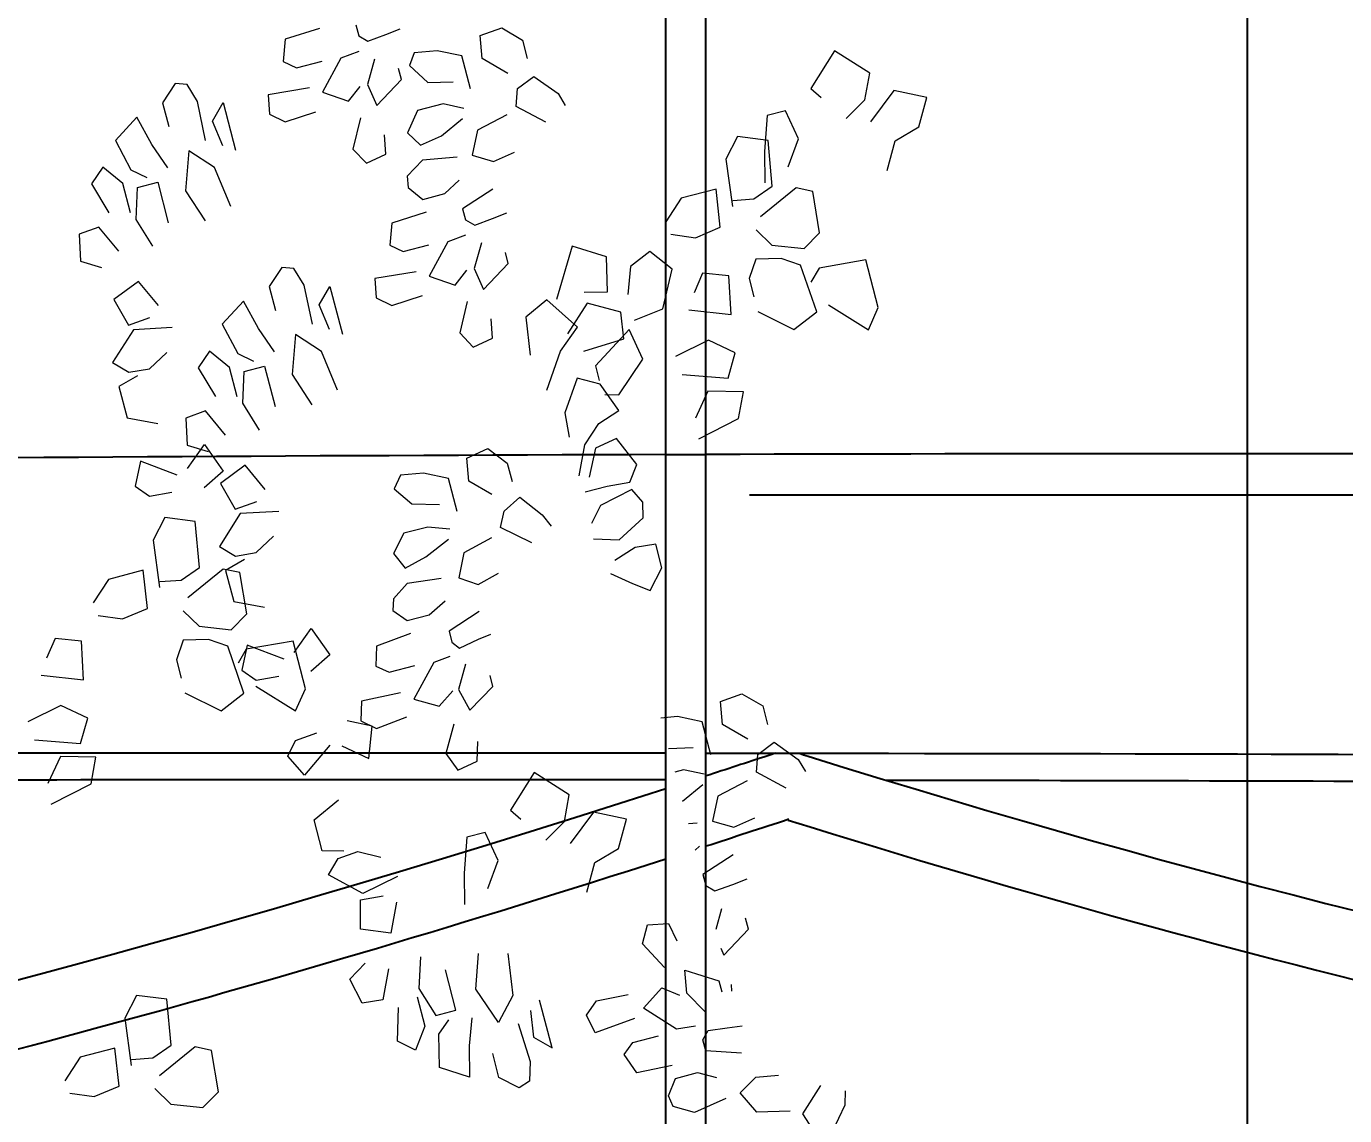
# Model space of a CAD drawing. Header units: metres. Extents: x 10 to 239, y 2 to 253.
# Drawn here: x 58.606 to 59.59, y 175.607 to 176.42 of the extents above; entities that cross this region are included whole.
import ezdxf

# ---------------------------------------------------------------- set-up
doc = ezdxf.new("R2010")
doc.units = ezdxf.units.M
doc.header["$MEASUREMENT"] = 0
doc.linetypes.add('CENTER', pattern=[50.8, 31.75, -6.35, 6.35, -6.35])
doc.layers.get('Defpoints').update_dxf_attribs({"color": 9})
for name, color, linetype in [('-cotas', 252, 'Continuous'), ('1', 7, 'Continuous'), ('1EJES', 252, 'CENTER'), ('1estruct arco', 7, 'Continuous'), ('1gris oscuro', 253, 'Continuous'), ('1lianas', 9, 'Continuous')]:
    doc.layers.add(name, color=color, linetype=linetype)
doc.layers.add('bloques veg', color=7, linetype='Continuous', lineweight=0, true_color=0xbbd5a5)
doc.styles.get("Standard").update_dxf_attribs({"font": 'arial.ttf'})
doc.dimstyles.get("Standard").update_dxf_attribs({"dimtxt": 0.18, "dimasz": 0.18, "dimexe": 0.18, "dimexo": 0.0625, "dimgap": 0.09, "dimtad": 0, "dimtih": 1, "dimtoh": 1, "dimdec": 4, "dimzin": 0, "dimdsep": 46, "dimtxsty": 'Standard', "dimcen": 0.09, "dimadec": 0, "dimazin": 0, "dimtfac": 1, "dimtdec": 4, "dimtofl": 0, "dimtmove": 0, "dimatfit": 3, "dimfxl": 1, "dimtolj": 1, "dimtzin": 0, "dimarcsym": 0})

# ---------------------------------------------------------------- blocks, each defined once
blk = doc.blocks.new('A$C0C3707A3')
at = {"layer": 'bloques veg'}
for p, q in [((2.03409, 0.52612), (2.0321, 0.49883)), ((2.05452, 0.51066), (2.04465, 0.53012)), ((1.9961, 0.51595), (2.00822, 0.49243)), ((2.02426, 0.51069), (2.00833, 0.51806)), ((2.07231, 0.52241), (2.06974, 0.49729)), ((2.09426, 0.51433), (2.08245, 0.51931)), ((2.02407, 0.4897), (2.02426, 0.51069)), ((2.04716, 0.49472), (2.05452, 0.51066)), ((2.09261, 0.49876), (2.09426, 0.51433)), ((1.82485, 0.5038), (1.82291, 0.48932)), ((1.84621, 0.49789), (1.83216, 0.50692)), ((2.31773, 0.50091), (2.31413, 0.48831)), ((2.3338, 0.50173), (2.31773, 0.50091)), ((2.33808, 0.49008), (2.3338, 0.50173)), ((1.85174, 0.47726), (1.84621, 0.49789)), ((2.00822, 0.49243), (2.02407, 0.4897)), ((2.0321, 0.49883), (2.04716, 0.49472)), ((2.06974, 0.49729), (2.09261, 0.49876)), ((2.1294, 0.48302), (2.11535, 0.49206)), ((2.36363, 0.4946), (2.34663, 0.48423)), ((2.37355, 0.48795), (2.36363, 0.4946)), ((1.82291, 0.48932), (1.82915, 0.4747)), ((2.10804, 0.48893), (2.1061, 0.47445)), ((2.32384, 0.47812), (2.33808, 0.49008)), ((2.36394, 0.47607), (2.37355, 0.48795)), ((1.82915, 0.4747), (1.85174, 0.47726)), ((2.13493, 0.4624), (2.1294, 0.48302)), ((2.24371, 0.47759), (2.22525, 0.47264)), ((2.25016, 0.46652), (2.24371, 0.47759)), ((2.25782, 0.48137), (2.25225, 0.47173)), ((2.27738, 0.46916), (2.25782, 0.48137)), ((2.29517, 0.48091), (2.28005, 0.4722)), ((2.30604, 0.46637), (2.29517, 0.48091)), ((2.38949, 0.48058), (2.3722, 0.4713)), ((2.40333, 0.46801), (2.38949, 0.48058)), ((1.86955, 0.47157), (1.84154, 0.46755)), ((1.88302, 0.46471), (1.86955, 0.47157)), ((2.1061, 0.47445), (2.11235, 0.45984)), ((2.22525, 0.47264), (2.22202, 0.45433)), ((2.25225, 0.47173), (2.25437, 0.4595)), ((2.27885, 0.44629), (2.27738, 0.46916)), ((2.28005, 0.4722), (2.28463, 0.45947)), ((2.34657, 0.47141), (2.36394, 0.47607)), ((2.3722, 0.4713), (2.36772, 0.46196)), ((1.84509, 0.46734), (1.84612, 0.45482)), ((1.88087, 0.44668), (1.88302, 0.46471)), ((2.11235, 0.45984), (2.13493, 0.4624)), ((2.18472, 0.4676), (2.17887, 0.45905)), ((2.19949, 0.46458), (2.18472, 0.4676)), ((2.19141, 0.44263), (2.19949, 0.46458)), ((2.2918, 0.45441), (2.30604, 0.46637)), ((2.3269, 0.458), (2.34281, 0.46808)), ((2.34281, 0.46808), (2.36164, 0.4673)), ((2.36164, 0.4673), (2.36484, 0.45537)), ((2.38713, 0.45901), (2.40333, 0.46801)), ((1.82788, 0.45342), (1.81877, 0.444)), ((1.84612, 0.45482), (1.85366, 0.44404)), ((2.15274, 0.4567), (2.12473, 0.45269)), ((2.16621, 0.44984), (2.15274, 0.4567)), ((2.17887, 0.45905), (2.18128, 0.44574)), ((2.25437, 0.4595), (2.26408, 0.44931)), ((2.36484, 0.45537), (2.34096, 0.44897)), ((2.37338, 0.44951), (2.38713, 0.45901)), ((1.85281, 0.42985), (1.83555, 0.45082)), ((1.85366, 0.44404), (1.88087, 0.44668)), ((2.12828, 0.45248), (2.12931, 0.43995)), ((2.16406, 0.43182), (2.16621, 0.44984)), ((2.41203, 0.45289), (2.39792, 0.44911)), ((2.42334, 0.44545), (2.41203, 0.45289)), ((2.42291, 0.43835), (2.42334, 0.44545)), ((1.81877, 0.444), (1.81691, 0.42489)), ((2.08211, 0.44243), (2.07126, 0.43952)), ((2.09362, 0.43854), (2.08211, 0.44243)), ((2.09415, 0.42355), (2.09362, 0.43854)), ((2.11107, 0.43856), (2.10196, 0.42914)), ((2.12931, 0.43995), (2.13685, 0.42918)), ((2.2253, 0.43775), (2.20923, 0.43694)), ((2.22958, 0.4261), (2.2253, 0.43775)), ((2.35993, 0.43893), (2.34214, 0.42718)), ((2.38368, 0.43715), (2.35993, 0.43893)), ((2.41293, 0.43219), (2.42291, 0.43835)), ((1.85079, 0.42), (1.85281, 0.42985)), ((2.06257, 0.4372), (2.05203, 0.41576)), ((2.136, 0.41499), (2.11875, 0.43596)), ((2.13685, 0.42918), (2.16406, 0.43182)), ((2.19533, 0.4367), (2.20967, 0.42659)), ((2.20923, 0.43694), (2.20562, 0.42434)), ((2.25513, 0.43062), (2.23813, 0.42025)), ((2.26505, 0.42397), (2.25513, 0.43062)), ((2.37385, 0.42172), (2.38368, 0.43715)), ((2.38984, 0.42716), (2.41293, 0.43219)), ((1.81691, 0.42489), (1.82633, 0.41578)), ((2.09025, 0.41204), (2.09415, 0.42355)), ((2.10196, 0.42914), (2.1001, 0.41002)), ((2.19405, 0.41542), (2.18405, 0.4267)), ((2.20967, 0.42659), (2.19405, 0.41542)), ((2.21533, 0.41414), (2.22958, 0.4261)), ((2.25544, 0.41209), (2.26505, 0.42397)), ((2.38674, 0.41703), (2.40136, 0.42327)), ((2.40136, 0.42327), (2.41237, 0.41691)), ((1.82633, 0.41578), (1.85079, 0.42)), ((2.05203, 0.41576), (2.06261, 0.40231)), ((2.13398, 0.40514), (2.136, 0.41499)), ((2.14931, 0.41739), (2.14375, 0.40776)), ((2.16887, 0.40518), (2.14931, 0.41739)), ((2.18667, 0.41693), (2.17155, 0.40823)), ((2.19754, 0.4024), (2.18667, 0.41693)), ((2.28099, 0.41661), (2.2637, 0.40732)), ((2.29483, 0.40403), (2.28099, 0.41661)), ((2.35084, 0.41206), (2.37385, 0.42172)), ((2.41237, 0.41691), (2.38414, 0.40935)), ((2.06261, 0.40231), (2.09025, 0.41204)), ((2.1001, 0.41002), (2.10952, 0.40091)), ((2.11675, 0.40867), (2.11352, 0.39035)), ((2.1352, 0.41361), (2.11675, 0.40867)), ((2.14166, 0.40255), (2.1352, 0.41361)), ((2.14375, 0.40776), (2.14587, 0.39553)), ((2.17155, 0.40823), (2.17612, 0.39549)), ((2.23807, 0.40744), (2.25544, 0.41209)), ((2.2637, 0.40732), (2.25922, 0.39798)), ((2.07622, 0.40363), (2.07037, 0.39508)), ((2.09099, 0.4006), (2.07622, 0.40363)), ((2.08853, 0.40111), (2.08027, 0.40587)), ((2.08291, 0.37866), (2.09099, 0.4006)), ((2.09363, 0.37339), (2.08853, 0.40111)), ((2.10952, 0.40091), (2.13398, 0.40514)), ((2.17035, 0.38231), (2.16887, 0.40518)), ((2.1833, 0.39043), (2.19754, 0.4024)), ((2.2184, 0.39402), (2.23431, 0.4041)), ((2.23431, 0.4041), (2.25313, 0.40333)), ((2.25313, 0.40333), (2.25633, 0.39139)), ((2.27862, 0.39504), (2.29483, 0.40403)), ((2.06682, 0.39529), (2.05223, 0.3716)), ((2.07037, 0.39508), (2.07277, 0.38176)), ((2.14587, 0.39553), (2.15558, 0.38533)), ((2.25633, 0.39139), (2.23245, 0.38499)), ((2.26488, 0.38554), (2.27862, 0.39504)), ((2.30353, 0.38891), (2.28942, 0.38513)), ((2.31483, 0.38147), (2.30353, 0.38891)), ((2.40574, 0.38954), (2.40126, 0.3802)), ((2.41718, 0.39028), (2.40574, 0.38954)), ((2.4214, 0.36582), (2.41718, 0.39028)), ((2.01416, 0.36605), (2.02544, 0.37606)), ((2.02544, 0.37606), (2.03478, 0.37158)), ((2.25143, 0.37495), (2.23364, 0.36321)), ((2.27517, 0.37317), (2.25143, 0.37495)), ((2.31441, 0.37438), (2.31483, 0.38147)), ((2.40126, 0.3802), (2.40729, 0.36204)), ((2.43695, 0.38162), (2.43327, 0.37365)), ((2.45005, 0.38047), (2.43695, 0.38162)), ((2.45666, 0.36014), (2.45005, 0.38047)), ((2.03478, 0.37158), (2.03936, 0.35885)), ((2.05223, 0.3716), (2.06541, 0.36583)), ((2.06541, 0.36583), (2.09363, 0.37339)), ((2.08683, 0.37273), (2.10117, 0.36261)), ((2.26535, 0.35774), (2.27517, 0.37317)), ((2.28134, 0.36319), (2.30442, 0.36821)), ((2.30442, 0.36821), (2.31441, 0.37438)), ((2.43327, 0.37365), (2.43734, 0.35845)), ((1.96936, 0.35522), (1.98782, 0.36016)), ((1.98782, 0.36016), (1.99978, 0.34591)), ((2.03213, 0.35109), (2.01416, 0.36605)), ((2.08555, 0.35145), (2.07555, 0.36273)), ((2.10117, 0.36261), (2.08555, 0.35145)), ((2.27824, 0.35305), (2.29285, 0.35929)), ((2.29285, 0.35929), (2.30386, 0.35294)), ((1.96931, 0.3424), (1.96936, 0.35522)), ((2.24234, 0.34809), (2.26535, 0.35774)), ((2.30386, 0.35294), (2.27564, 0.34538)), ((2.41881, 0.35814), (2.41361, 0.34279)), ((2.43916, 0.34731), (2.41881, 0.35814)), ((1.94442, 0.33108), (1.95525, 0.35143)), ((1.95525, 0.35143), (1.96489, 0.34587)), ((1.96489, 0.34587), (1.96917, 0.33422)), ((2.0317, 0.344), (2.02434, 0.32806)), ((2.44315, 0.33675), (2.43916, 0.34731)), ((1.87927, 0.33108), (1.8936, 0.3384)), ((1.8936, 0.3384), (1.90302, 0.32929)), ((2.04345, 0.32621), (2.04647, 0.34098)), ((2.38531, 0.33986), (2.377, 0.33182)), ((2.40392, 0.33554), (2.38531, 0.33986)), ((2.41361, 0.34279), (2.42245, 0.33585)), ((2.45242, 0.3369), (2.44924, 0.3314)), ((2.45893, 0.33865), (2.45242, 0.3369)), ((1.88139, 0.31884), (1.87927, 0.33108)), ((1.92099, 0.31433), (1.92314, 0.33236)), ((1.92314, 0.33236), (1.94058, 0.33238)), ((1.94058, 0.33238), (1.94299, 0.31906)), ((1.95458, 0.31054), (1.94442, 0.33108)), ((1.96917, 0.33422), (1.96586, 0.32054)), ((2.02434, 0.32806), (2.04345, 0.32621)), ((2.04656, 0.33296), (2.04208, 0.32362)), ((2.05829, 0.33261), (2.04656, 0.33296)), ((2.06331, 0.30953), (2.05829, 0.33261)), ((2.377, 0.33182), (2.38237, 0.32046)), ((2.42362, 0.33151), (2.41117, 0.32585)), ((2.43868, 0.3274), (2.42362, 0.33151)), ((2.44924, 0.3314), (2.45323, 0.32083)), ((2.04208, 0.32362), (2.0492, 0.30575)), ((2.07914, 0.32424), (2.07546, 0.31628)), ((2.09087, 0.32389), (2.07914, 0.32424)), ((2.09857, 0.30385), (2.09087, 0.32389)), ((2.29724, 0.32557), (2.29276, 0.31622)), ((2.30867, 0.32631), (2.29724, 0.32557)), ((2.3129, 0.30184), (2.30867, 0.32631)), ((2.38237, 0.32046), (2.39381, 0.3212)), ((2.41117, 0.32585), (2.42668, 0.31139)), ((2.45323, 0.32083), (2.45665, 0.31244)), ((1.8997, 0.31561), (1.88139, 0.31884)), ((1.9393, 0.3111), (1.92099, 0.31433)), ((2.07546, 0.31628), (2.07953, 0.30108)), ((2.11202, 0.31444), (2.10617, 0.30589)), ((2.11911, 0.31401), (2.11202, 0.31444)), ((2.12824, 0.30599), (2.11911, 0.31401)), ((2.14582, 0.31419), (2.13722, 0.30723)), ((2.15792, 0.30812), (2.14582, 0.31419)), ((2.18426, 0.31402), (2.17544, 0.30351)), ((2.19223, 0.31034), (2.18426, 0.31402)), ((2.29276, 0.31622), (2.29879, 0.29806)), ((2.32844, 0.31764), (2.32476, 0.30968)), ((2.34155, 0.3165), (2.32844, 0.31764)), ((2.34816, 0.29617), (2.34155, 0.3165)), ((2.42668, 0.31139), (2.43319, 0.31314)), ((1.85173, 0.29927), (1.857, 0.30998)), ((1.857, 0.30998), (1.87691, 0.3095)), ((2.10617, 0.30589), (2.10966, 0.29286)), ((2.13131, 0.28587), (2.12824, 0.30599)), ((2.13722, 0.30723), (2.14396, 0.29508)), ((2.1617, 0.29401), (2.15792, 0.30812)), ((2.19355, 0.29673), (2.19223, 0.31034)), ((2.32476, 0.30968), (2.32883, 0.29448)), ((2.3627, 0.30704), (2.35576, 0.2982)), ((2.3695, 0.3077), (2.3627, 0.30704)), ((2.37892, 0.29859), (2.3695, 0.3077)), ((2.39512, 0.30759), (2.3879, 0.29983)), ((2.40831, 0.30181), (2.39512, 0.30759)), ((2.43494, 0.30662), (2.42503, 0.29583)), ((2.44261, 0.30403), (2.43494, 0.30662)), ((1.866, 0.29378), (1.85173, 0.29927)), ((1.88336, 0.29843), (1.866, 0.29378)), ((1.88829, 0.29743), (1.87238, 0.28735)), ((1.90711, 0.29665), (1.88829, 0.29743)), ((2.05963, 0.30156), (2.05552, 0.2865)), ((2.08136, 0.28993), (2.05963, 0.30156)), ((2.17544, 0.30351), (2.17517, 0.28715)), ((2.35576, 0.2982), (2.35925, 0.28518)), ((2.3809, 0.27818), (2.37892, 0.29859)), ((2.3879, 0.29983), (2.39356, 0.28739)), ((2.41238, 0.28662), (2.40831, 0.30181)), ((2.44393, 0.29042), (2.44261, 0.30403)), ((2.08506, 0.28046), (2.08136, 0.28993)), ((2.10966, 0.29286), (2.11799, 0.28346)), ((2.14396, 0.29508), (2.15455, 0.28163)), ((2.16056, 0.28091), (2.1617, 0.29401)), ((2.19052, 0.28196), (2.19355, 0.29673)), ((2.3103, 0.29417), (2.30511, 0.27882)), ((2.33066, 0.28333), (2.3103, 0.29417)), ((2.42503, 0.29583), (2.42556, 0.28084)), ((2.44091, 0.27565), (2.44393, 0.29042)), ((1.83592, 0.26711), (1.84161, 0.28492)), ((1.84161, 0.28492), (1.86123, 0.28552)), ((1.86123, 0.28552), (1.86978, 0.27967)), ((1.87238, 0.28735), (1.87557, 0.27541)), ((1.87557, 0.27541), (1.89945, 0.2818)), ((2.02751, 0.28249), (2.01782, 0.27524)), ((2.04503, 0.27787), (2.02751, 0.28249)), ((2.05552, 0.2865), (2.06465, 0.27848)), ((2.17099, 0.27672), (2.19052, 0.28196)), ((2.33465, 0.27277), (2.33066, 0.28333)), ((2.35925, 0.28518), (2.36729, 0.27686)), ((2.39356, 0.28739), (2.40385, 0.27503)), ((2.40986, 0.27431), (2.41238, 0.28662)), ((2.01782, 0.27524), (2.02319, 0.26388)), ((2.06552, 0.27522), (2.05337, 0.26847)), ((2.08058, 0.27111), (2.06552, 0.27522)), ((2.09353, 0.27924), (2.09006, 0.27482)), ((2.09006, 0.27482), (2.09543, 0.26346)), ((2.10004, 0.28098), (2.09353, 0.27924)), ((2.11179, 0.26319), (2.10004, 0.28098)), ((2.13176, 0.27552), (2.12786, 0.264)), ((2.14653, 0.27249), (2.13176, 0.27552)), ((2.27681, 0.27589), (2.2685, 0.26784)), ((2.29542, 0.27157), (2.27681, 0.27589)), ((2.30511, 0.27882), (2.31395, 0.27188)), ((2.35043, 0.27467), (2.34392, 0.27293)), ((2.36218, 0.25688), (2.35043, 0.27467)), ((2.42137, 0.27041), (2.44091, 0.27565)), ((1.85445, 0.26742), (1.83592, 0.26711)), ((1.8711, 0.26606), (1.85445, 0.26742)), ((1.9568, 0.27103), (1.93826, 0.27072)), ((1.97808, 0.26975), (1.9568, 0.27103)), ((1.98099, 0.2589), (1.97808, 0.26975)), ((2.05337, 0.26847), (2.0675, 0.25481)), ((2.15552, 0.25629), (2.14653, 0.27249)), ((2.18115, 0.25618), (2.18909, 0.26994)), ((2.18909, 0.26994), (2.2027, 0.27126)), ((2.2027, 0.27126), (2.20836, 0.25882)), ((2.2685, 0.26784), (2.27387, 0.25648)), ((2.31511, 0.26754), (2.30267, 0.26187)), ((2.33017, 0.26343), (2.31511, 0.26754)), ((2.34392, 0.27293), (2.34074, 0.26742)), ((2.34074, 0.26742), (2.34473, 0.25686)), ((2.38214, 0.26921), (2.37854, 0.25661)), ((2.39691, 0.26619), (2.38214, 0.26921)), ((2.4062, 0.2489), (2.39691, 0.26619)), ((1.86837, 0.25021), (1.88804, 0.26362)), ((1.88804, 0.26362), (1.90932, 0.26234)), ((1.96449, 0.25099), (1.98099, 0.2589)), ((2.02319, 0.26388), (2.03492, 0.26353)), ((2.09543, 0.26346), (2.09855, 0.25615)), ((2.12786, 0.264), (2.13461, 0.25185)), ((2.20836, 0.25882), (2.19983, 0.24722)), ((2.30267, 0.26187), (2.31818, 0.24742)), ((2.43074, 0.24849), (2.43948, 0.26363)), ((2.43948, 0.26363), (2.45308, 0.26495)), ((2.45308, 0.26495), (2.45766, 0.25222)), ((1.83594, 0.24966), (1.85005, 0.25344)), ((1.88459, 0.24176), (1.86837, 0.25021)), ((1.94776, 0.25698), (1.96449, 0.25099)), ((2.0675, 0.25481), (2.07401, 0.25656)), ((2.15265, 0.23226), (2.16161, 0.25094)), ((2.16161, 0.25094), (2.17145, 0.24893)), ((2.27387, 0.25648), (2.2853, 0.25722)), ((2.34473, 0.25686), (2.34814, 0.24847)), ((2.37854, 0.25661), (2.3842, 0.24417)), ((2.45766, 0.25222), (2.45051, 0.23983)), ((1.82987, 0.23757), (1.83594, 0.24966)), ((1.90934, 0.2449), (1.88459, 0.24176)), ((1.99432, 0.24386), (1.98897, 0.23777)), ((2.01664, 0.23006), (1.99432, 0.24386)), ((2.17145, 0.24893), (2.17979, 0.23953)), ((2.19983, 0.24722), (2.18898, 0.24431)), ((2.31818, 0.24742), (2.32469, 0.24916)), ((2.40195, 0.22566), (2.4112, 0.24326)), ((2.4112, 0.24326), (2.42184, 0.24262)), ((2.42184, 0.24262), (2.42909, 0.23293)), ((1.83379, 0.23163), (1.82987, 0.23757)), ((1.86802, 0.23848), (1.84551, 0.23129)), ((2.17979, 0.23953), (2.16938, 0.22627)), ((2.28642, 0.23669), (2.26384, 0.23413)), ((2.29671, 0.22432), (2.28642, 0.23669)), ((2.45051, 0.23983), (2.43965, 0.23692)), ((1.84551, 0.23129), (1.83379, 0.23163)), ((1.85999, 0.22935), (1.85364, 0.21834)), ((1.87577, 0.23125), (1.85999, 0.22935)), ((2.00363, 0.20912), (2.01664, 0.23006)), ((2.42909, 0.23293), (2.41897, 0.21858)), ((1.85364, 0.21834), (1.88186, 0.2259)), ((1.97669, 0.22284), (1.98778, 0.21185)), ((2.16938, 0.22627), (2.16266, 0.22098)), ((2.24329, 0.22397), (2.26632, 0.21618)), ((2.28066, 0.20606), (2.29671, 0.22432)), ((1.98778, 0.21185), (2.00363, 0.20912)), ((2.22984, 0.21338), (2.21544, 0.21069)), ((2.25041, 0.2061), (2.22984, 0.21338)), ((2.26632, 0.21618), (2.28066, 0.20606)), ((2.29493, 0.20058), (2.27675, 0.21199)), ((2.32858, 0.20959), (2.29708, 0.2186)), ((2.41897, 0.21858), (2.41196, 0.21438)), ((1.99351, 0.19478), (1.97475, 0.20836)), ((2.19264, 0.20458), (2.21096, 0.20134)), ((2.24709, 0.19241), (2.25041, 0.2061)), ((2.32238, 0.18932), (2.32858, 0.20959)), ((1.86279, 0.19287), (1.87306, 0.19795)), ((1.87306, 0.19795), (1.88161, 0.1921)), ((1.94602, 0.19834), (1.96355, 0.19373)), ((2.15545, 0.19578), (2.15489, 0.1805)), ((2.17514, 0.19175), (2.16442, 0.19702)), ((2.18317, 0.20088), (2.18666, 0.18785)), ((2.20916, 0.19504), (2.19193, 0.19857)), ((2.21096, 0.20134), (2.22364, 0.19311)), ((2.25795, 0.19532), (2.24926, 0.19299)), ((2.27954, 0.17551), (2.25795, 0.19532)), ((2.26655, 0.20228), (2.27404, 0.17869)), ((2.28982, 0.18059), (2.29493, 0.20058)), ((2.30144, 0.20232), (2.30168, 0.18842)), ((1.87136, 0.16957), (1.86279, 0.19287)), ((1.88161, 0.1921), (1.88547, 0.17335)), ((1.96355, 0.19373), (1.97196, 0.1797)), ((1.98948, 0.17508), (1.99351, 0.19478)), ((2.18472, 0.17337), (2.17514, 0.19175)), ((2.18666, 0.18785), (2.18906, 0.17453)), ((2.21482, 0.1826), (2.20916, 0.19504)), ((2.22364, 0.19311), (2.23147, 0.18125)), ((2.23147, 0.18125), (2.24709, 0.19241)), ((2.24087, 0.18958), (2.24074, 0.1814)), ((2.30168, 0.18842), (2.32238, 0.18932)), ((1.97196, 0.1797), (1.98948, 0.17508)), ((2.1349, 0.18562), (2.12913, 0.17244)), ((2.15041, 0.17116), (2.14258, 0.18302)), ((2.15489, 0.1805), (2.16793, 0.16655)), ((2.19949, 0.17035), (2.21482, 0.1826)), ((2.24074, 0.1814), (2.26196, 0.16731)), ((2.27404, 0.17869), (2.28982, 0.18059)), ((1.83922, 0.16794), (1.85, 0.17548)), ((1.85, 0.17548), (1.85717, 0.17042)), ((2.12913, 0.17244), (2.12494, 0.16201)), ((2.1772, 0.1667), (2.18472, 0.17337)), ((2.18906, 0.17453), (2.19949, 0.17035)), ((2.26196, 0.16731), (2.27954, 0.17551)), ((2.28505, 0.17233), (2.29187, 0.15555)), ((2.31689, 0.17505), (2.30024, 0.17641)), ((2.32581, 0.16348), (2.31689, 0.17505)), ((1.84366, 0.14703), (1.83922, 0.16794)), ((1.85717, 0.17042), (1.86124, 0.15523)), ((1.86524, 0.14466), (1.87745, 0.16422)), ((1.87745, 0.16422), (1.88962, 0.15352)), ((1.90164, 0.15209), (1.91559, 0.16514)), ((1.91559, 0.16514), (1.92681, 0.16233)), ((2.15252, 0.15893), (2.15041, 0.17116)), ((2.16793, 0.16655), (2.1772, 0.1667)), ((1.92681, 0.16233), (1.92784, 0.14981)), ((2.12494, 0.16201), (2.13841, 0.15515)), ((2.13841, 0.15515), (2.15252, 0.15893)), ((2.3154, 0.15022), (2.32581, 0.16348)), ((1.81941, 0.14635), (1.82563, 0.14918)), ((1.82563, 0.14918), (1.83606, 0.14499)), ((1.88962, 0.15352), (1.88543, 0.1431)), ((1.92784, 0.14981), (1.91757, 0.14473)), ((2.03154, 0.15044), (2.03205, 0.13584)), ((2.05042, 0.14542), (2.04947, 0.15524)), ((2.29187, 0.15555), (2.3154, 0.15022)), ((2.33611, 0.15111), (2.33417, 0.13663)), ((2.35747, 0.1452), (2.34341, 0.15423)), ((1.81581, 0.13375), (1.81941, 0.14635)), ((1.83606, 0.14499), (1.83955, 0.13197)), ((1.86706, 0.13352), (1.86524, 0.14466)), ((2.00031, 0.14207), (2.01034, 0.13002)), ((2.01635, 0.1293), (2.01887, 0.14161)), ((2.01887, 0.14161), (2.01751, 0.14668)), ((2.0474, 0.13065), (2.05042, 0.14542)), ((2.25309, 0.14399), (2.25109, 0.1167)), ((2.27352, 0.12853), (2.26365, 0.14799)), ((2.36299, 0.12458), (2.35747, 0.1452)), ((1.8243, 0.11508), (1.81581, 0.13375)), ((1.87561, 0.12767), (1.8866, 0.13875)), ((1.8866, 0.13875), (1.9002, 0.14007)), ((1.9002, 0.14007), (1.894, 0.1198)), ((1.9714, 0.13432), (1.97378, 0.13186)), ((1.98739, 0.13318), (1.98688, 0.13847)), ((2.2151, 0.13381), (2.22721, 0.1103)), ((2.24326, 0.12856), (2.22733, 0.13593)), ((2.29131, 0.14027), (2.28874, 0.11515)), ((2.31325, 0.13219), (2.30145, 0.13717)), ((2.33417, 0.13663), (2.34041, 0.12202)), ((1.83955, 0.13197), (1.83674, 0.12074)), ((1.85117, 0.10599), (1.85244, 0.12728)), ((1.85244, 0.12728), (1.85896, 0.12902)), ((1.85896, 0.12902), (1.86446, 0.12584)), ((1.86446, 0.12584), (1.86628, 0.1147)), ((1.95041, 0.12792), (1.94723, 0.12242)), ((1.95692, 0.12967), (1.95041, 0.12792)), ((1.96867, 0.11188), (1.95692, 0.12967)), ((2.02786, 0.12541), (2.0474, 0.13065)), ((2.24307, 0.10757), (2.24326, 0.12856)), ((2.26615, 0.11259), (2.27352, 0.12853)), ((2.31161, 0.11663), (2.31325, 0.13219)), ((1.894, 0.1198), (1.88749, 0.11805)), ((1.91331, 0.11876), (1.90916, 0.11687)), ((1.93667, 0.11842), (1.92447, 0.12175)), ((1.94723, 0.12242), (1.95122, 0.11185)), ((1.98863, 0.1242), (1.98503, 0.11161)), ((2.0034, 0.12118), (1.98863, 0.1242)), ((2.01269, 0.10389), (2.0034, 0.12118)), ((2.03723, 0.10349), (2.04597, 0.11863)), ((2.04597, 0.11863), (2.05958, 0.11995)), ((2.05958, 0.11995), (2.06415, 0.10721)), ((2.34041, 0.12202), (2.36299, 0.12458)), ((2.38081, 0.11888), (2.3528, 0.11487)), ((2.39428, 0.11202), (2.38081, 0.11888)), ((1.86628, 0.1147), (1.86753, 0.10572)), ((1.88798, 0.11197), (1.89179, 0.11222)), ((1.90916, 0.11687), (1.92467, 0.10241)), ((1.95122, 0.11185), (1.95464, 0.10346)), ((1.98503, 0.11161), (1.99069, 0.09916)), ((2.22721, 0.1103), (2.24307, 0.10757)), ((2.25109, 0.1167), (2.26615, 0.11259)), ((2.28874, 0.11515), (2.31161, 0.11663)), ((2.35634, 0.11465), (2.35737, 0.10213)), ((2.39213, 0.09399), (2.39428, 0.11202)), ((1.81643, 0.09669), (1.82771, 0.10669)), ((1.82771, 0.10669), (1.83713, 0.09758)), ((1.92467, 0.10241), (1.93118, 0.10416)), ((2.06415, 0.10721), (2.057, 0.09483)), ((2.31017, 0.10461), (2.29932, 0.1017)), ((2.32169, 0.10071), (2.31017, 0.10461)), ((2.35737, 0.10213), (2.36491, 0.09136)), ((1.81703, 0.07707), (1.81643, 0.09669)), ((1.83713, 0.09758), (1.83845, 0.08397)), ((2.00845, 0.08065), (2.01769, 0.09825)), ((2.01769, 0.09825), (2.02833, 0.09761)), ((2.02833, 0.09761), (2.03558, 0.08792)), ((2.057, 0.09483), (2.04615, 0.09192)), ((2.29064, 0.09937), (2.28009, 0.07794)), ((2.32221, 0.08573), (2.32169, 0.10071)), ((2.33913, 0.10074), (2.33002, 0.09131)), ((2.36406, 0.07717), (2.34681, 0.09814)), ((2.36491, 0.09136), (2.39213, 0.09399)), ((2.3855, 0.09595), (2.36697, 0.09563)), ((2.40679, 0.09467), (2.3855, 0.09595)), ((2.4097, 0.08381), (2.40679, 0.09467)), ((2.03558, 0.08792), (2.02546, 0.07358)), ((2.33002, 0.09131), (2.32817, 0.0722)), ((2.31832, 0.07422), (2.32221, 0.08573)), ((2.37647, 0.08189), (2.3932, 0.0759)), ((2.3932, 0.0759), (2.4097, 0.08381)), ((2.02546, 0.07358), (2.01845, 0.06937)), ((2.28009, 0.07794), (2.29068, 0.06448)), ((2.29068, 0.06448), (2.31832, 0.07422)), ((2.32817, 0.0722), (2.33759, 0.06309)), ((2.36205, 0.06732), (2.36406, 0.07717)), ((1.81552, 0.06969), (1.80663, 0.06381)), ((1.83233, 0.05906), (1.81552, 0.06969)), ((2.31659, 0.06328), (2.30834, 0.06805)), ((2.32169, 0.03557), (2.31659, 0.06328)), ((2.33759, 0.06309), (2.36205, 0.06732)), ((2.42303, 0.06877), (2.41768, 0.06269)), ((2.44535, 0.05497), (2.42303, 0.06877)), ((2.29489, 0.05747), (2.28029, 0.03378)), ((2.43234, 0.03404), (2.44535, 0.05497)), ((1.80519, 0.05179), (1.82113, 0.04443)), ((2.4054, 0.04776), (2.41648, 0.03677)), ((1.82113, 0.04443), (1.82931, 0.04429)), ((2.28029, 0.03378), (2.29347, 0.02801)), ((2.29347, 0.02801), (2.32169, 0.03557)), ((2.42222, 0.01969), (2.40346, 0.03328)), ((2.41648, 0.03677), (2.43234, 0.03404)), ((2.37473, 0.02326), (2.39226, 0.01865)), ((2.39226, 0.01865), (2.40067, 0.00461)), ((2.41819, 0), (2.42222, 0.01969)), ((2.40067, 0.00461), (2.41819, 0))]:
    blk.add_line(p, q, dxfattribs=at)
blk = doc.blocks.new('*D84')
at = {"layer": '-cotas', "color": 0, "lineweight": -2, "transparency": 16777216}
for p, q in [((59.14561, 178.74043), (59.69746, 178.74043)), ((59.51746, 178.56043), (59.51746, 177.03598)), ((59.51746, 173.89723), (59.51746, 176.54943)), ((59.14561, 173.71723), (59.69746, 173.71723))]:
    blk.add_line(p, q, dxfattribs=at)
at = {"layer": '-cotas', "color": 0, "transparency": 16777216}
for points in [[(59.48746, 178.56043), (59.54746, 178.56043), (59.51746, 178.74043)], [(59.48746, 173.89723), (59.54746, 173.89723), (59.51746, 173.71723)]]:
    blk.add_solid(points, dxfattribs=at)
at = {"layer": 'Defpoints', "color": 0, "transparency": 16777216}
for p in [(59.08311, 178.74043), (59.51746, 178.74043), (59.08311, 173.71723)]:
    blk.add_point(p, dxfattribs=at)
at = {"layer": '-cotas', "color": 0, "transparency": 16777216, "insert": (59.51746, 176.7927), "char_height": 0.3, "attachment_point": 5}
blk.add_mtext('\\A1;5.0232', dxfattribs=at)
blk = doc.blocks.new('*D89')
at = {"layer": '-cotas', "color": 0, "lineweight": -2, "transparency": 16777216}
for p, q in [((59.14561, 176.07038), (60.10099, 176.07025)), ((59.92096, 175.89027), (59.92087, 175.23556)), ((59.92071, 174.0945), (59.9208, 174.74921)), ((59.14531, 173.91461), (60.10068, 173.91447))]:
    blk.add_line(p, q, dxfattribs=at)
at = {"layer": '-cotas', "color": 0, "transparency": 16777216}
for points in [[(59.89096, 175.89028), (59.95096, 175.89027), (59.92099, 176.07027)], [(59.89071, 174.0945), (59.95071, 174.09449), (59.92068, 173.9145)]]:
    blk.add_solid(points, dxfattribs=at)
at = {"layer": 'Defpoints', "color": 0, "transparency": 16777216}
for p in [(59.08311, 176.07039), (59.08281, 173.91462), (59.92068, 173.9145)]:
    blk.add_point(p, dxfattribs=at)
at = {"layer": '-cotas', "color": 0, "transparency": 16777216, "insert": (59.92083, 174.99239), "char_height": 0.3, "attachment_point": 5}
blk.add_mtext('\\A1;2.1558', dxfattribs=at)

msp = doc.modelspace()

# ---------------------------------------------------------------- linework, layer by layer
at = {"layer": '-cotas', "ltscale": 0.02}
msp.add_line((59.08311, 176.10039), (59.11311, 176.10048), dxfattribs=at)
at = {"layer": '1'}
for start, end in [(90.174704, 91.5976443), (88.7560049, 90.1617785)]:
    msp.add_arc((59.4886, 43.1172), 132.98381, start, end, dxfattribs=at)
for points in [[(59.08311, 175.87743), (58.47685, 175.87743), (57.99026, 175.87743), (57.58257, 175.87684)], [(59.11311, 175.87743), (59.70417, 175.87732), (60.17925, 175.87412), (60.57776, 175.86904)]]:
    msp.add_open_spline(points, degree=3, dxfattribs=at)
for points, knots in [([(59.08311, 175.85743), (58.65751, 175.85743), (58.29088, 175.85743), (57.83263, 175.85714), (57.7042, 175.85701), (57.58277, 175.85684)], [0, 0, 0, 0, 0.2836342, 0.2836342, 0.4039726, 0.4039726, 0.4039726, 0.4039726]), ([(59.24736, 175.85735), (59.60107, 175.857), (59.91179, 175.8555), (60.32628, 175.85198), (60.45546, 175.8506), (60.57747, 175.84904)], [0.0373092, 0.0373092, 0.0373092, 0.0373092, 0.2828504, 0.2828504, 0.4047386, 0.4047386, 0.4047386, 0.4047386])]:
    msp.add_open_spline(points, degree=3, knots=knots, dxfattribs=at)
at = {"layer": '1EJES'}
msp.add_line((59.08311, 173.62621), (59.08311, 178.74043), dxfattribs=at)
at = {"layer": '1estruct arco'}
for p, q in [((59.08311, 173.71725), (59.08311, 178.74043)), ((59.11311, 173.71734), (59.11311, 178.74043))]:
    msp.add_line(p, q, dxfattribs=at)
for radius, start, end in [(21.59873, 28.135936, 149.788644), (21.51609, 28.183951, 149.787683), (20.72709, 28.662092, 149.778129)]:
    msp.add_arc((59.06396, 158.01334), radius, start, end, dxfattribs=at)
at = {"layer": '1gris oscuro'}
msp.add_line((59.08311, 175.87743), (57.58257, 175.87743), dxfattribs=at)
at = {"layer": '1lianas'}
for points, knots in [([(59.16505, 175.87741), (59.16316, 175.87679), (59.16127, 175.87617), (59.15939, 175.87555), (59.14384, 175.87044), (59.12842, 175.86541), (59.11311, 175.86044)], [-0.00136285, -0.00136285, -0.00136285, -0.00136285, 0, 0, 0, 0.01123622, 0.01123622, 0.01123622, 0.01123622]), ([(59.18255, 175.8774), (59.18483, 175.87669), (59.18711, 175.87597), (59.18939, 175.87526), (59.76871, 175.69391), (60.22083, 175.62311), (60.57395, 175.60845)], [-0.0018818, -0.0018818, -0.0018818, -0.0018818, 0, 0, 0, 0.4790609, 0.4790609, 0.4790609, 0.4790609]), ([(59.17445, 175.82754), (59.52906, 175.71654), (59.83689, 175.64652), (60.2769, 175.57877), (60.43267, 175.56422), (60.57322, 175.55844)], [0, 0, 0, 0, 0.2914622, 0.2914622, 0.4796604, 0.4796604, 0.4796604, 0.4796604]), ([(59.08311, 175.79825), (58.78446, 175.70267), (58.53269, 175.63497), (58.0092, 175.52254), (57.77511, 175.50042), (57.58624, 175.50377)], [0.0223983, 0.0223983, 0.0223983, 0.0223983, 0.2443055, 0.2443055, 0.561909, 0.561909, 0.561909, 0.561909])]:
    msp.add_open_spline(points, degree=3, knots=knots, dxfattribs=at)
for points in [[(59.08311, 175.85076), (58.34974, 175.61499), (57.9012, 175.54782), (57.58575, 175.5537)], [(59.17499, 175.82805), (59.15415, 175.8212), (59.13352, 175.81448), (59.11311, 175.80789)]]:
    msp.add_open_spline(points, degree=3, dxfattribs=at)

# ---------------------------------------------------------------- block references
at = {"layer": 'bloques veg', "color": 2, "xscale": 1.260409816243446, "yscale": 1.260409816243446, "zscale": 1.260409816243446, "rotation": 89.61459607603958}
msp.add_blockref('A$C0C3707A3', (59.25767, 173.31927), dxfattribs=at)

# ---------------------------------------------------------------- dimensions: what is measured, and where the dimension line sits
at = {"layer": '-cotas'}
dim = msp.add_linear_dim(base=(59.51746, 178.74043), p1=(59.08311, 173.71723), p2=(59.08311, 178.74043), angle=90, dimstyle='Standard', override={"dimtxt": 0.3}, dxfattribs=at)
dim.commit()
dim.dimension.update_dxf_attribs({"geometry": '*D84', "text_midpoint": (59.51746, 176.7927), "dimtype": 160})
dim = msp.add_aligned_dim(p1=(59.08311, 176.07039), p2=(59.08281, 173.91462), distance=0.83787, dimstyle='Standard', override={"dimtxt": 0.3}, dxfattribs=at)
dim.commit()
dim.dimension.update_dxf_attribs({"geometry": '*D89', "text_midpoint": (59.92083, 174.99239)})

doc.saveas('drawing.dxf')
